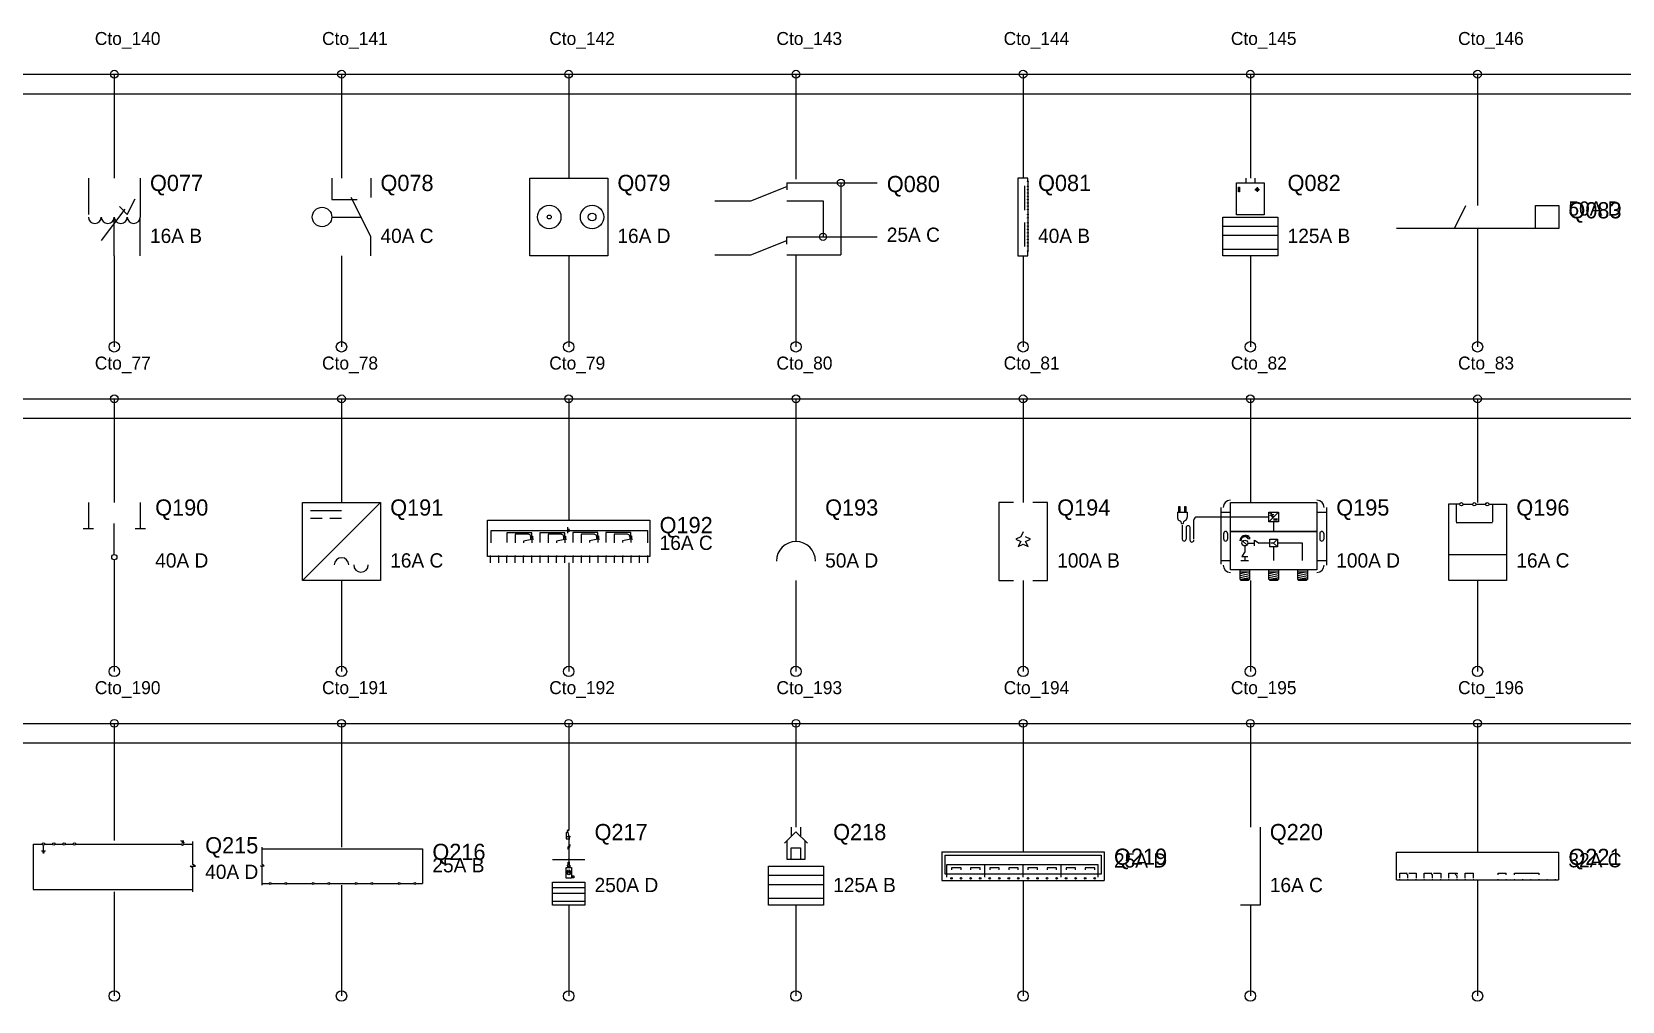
# Model space of a CAD drawing. Header units: metres. Extents: x 2 to 99, y 2 to 133.
# Drawn here: x 54.73 to 79.23, y 84.72 to 99.65 of the extents above; entities that cross this region are included whole.
import ezdxf

# ---------------------------------------------------------------- set-up
doc = ezdxf.new("R2010")
doc.units = ezdxf.units.M
for name, color, linetype in [('BARRAS_BUSBAR', 7, 'Continuous'), ('COMPONENTES', 7, 'Continuous'), ('LINEAS_FUERZA', 7, 'Continuous'), ('TEXTOS_CIRCUITO', 7, 'Continuous')]:
    doc.layers.add(name, color=color, linetype=linetype)

msp = doc.modelspace()

# ---------------------------------------------------------------- linework, layer by layer
at = {"layer": 'BARRAS_BUSBAR'}
for p, q in [((5, 99), (96, 99)), ((5, 98.7), (96, 98.7)), ((5, 94), (96, 94)), ((5, 93.7), (96, 93.7)), ((5, 89), (96, 89)), ((5, 88.7), (96, 88.7))]:
    msp.add_line(p, q, dxfattribs=at)
at = {"layer": 'COMPONENTES'}
for p, q in [((55.6, 97.4), (55.6, 96.84)), ((56.4, 97.4), (56.4, 96.8)), ((59.35, 97.4), (59.35, 97.07)), ((59.95, 97.4), (59.95, 97.1)), ((65.806, 97.05), (66.361, 97.272)), ((66.361, 97.328), (67.75, 97.328)), ((66.361, 97.328), (66.361, 97.217)), ((67.194, 97.328), (67.194, 96.217)), ((70.022, 97.28), (70.022, 96.907)), ((70.073, 97.341), (70.073, 97.28)), ((70.073, 97.265), (70.073, 97.229)), ((73.429, 97.4), (73.429, 97.329)), ((73.571, 97.4), (73.571, 97.329)), ((59.35, 97.07), (59.74, 97.07)), ((65.25, 97.05), (65.806, 97.05)), ((66.361, 97.05), (66.917, 97.05)), ((66.917, 97.05), (66.917, 96.494)), ((70.073, 97.214), (70.073, 97.178)), ((70.073, 97.163), (70.073, 97.127)), ((70.073, 97.111), (70.073, 97.076)), ((70.073, 97.06), (70.073, 97.025)), ((73.571, 97.224), (73.641, 97.224)), ((73.585, 97.245), (73.627, 97.202)), ((73.627, 97.245), (73.585, 97.202)), ((73.606, 97.259), (73.606, 97.188)), ((56.16, 96.92), (55.8, 96.44)), ((56, 96.2), (56, 96.8)), ((56.4, 96.2), (56.4, 96.8)), ((59.35, 96.8), (59.8, 96.8)), ((70.073, 97.009), (70.073, 96.974)), ((70.073, 96.958), (70.073, 96.923)), ((70.073, 96.907), (70.073, 96.846)), ((70.073, 96.831), (70.073, 96.795)), ((70.073, 96.78), (70.073, 96.718)), ((70.022, 96.718), (70.022, 96.346)), ((70.073, 96.703), (70.073, 96.667)), ((70.073, 96.652), (70.073, 96.616)), ((70.073, 96.601), (70.073, 96.565)), ((70.073, 96.55), (70.073, 96.514)), ((73.076, 96.659), (73.924, 96.659)), ((78.25, 96.621), (75.75, 96.621)), ((65.806, 96.217), (66.361, 96.439)), ((66.361, 96.383), (66.361, 96.494)), ((66.361, 96.494), (67.75, 96.494)), ((70.073, 96.499), (70.073, 96.463)), ((70.073, 96.448), (70.073, 96.412)), ((70.073, 96.397), (70.073, 96.361)), ((70.073, 96.346), (70.073, 96.284)), ((73.076, 96.518), (73.924, 96.518)), ((73.076, 96.306), (73.924, 96.306)), ((65.25, 96.217), (65.806, 96.217)), ((66.361, 96.217), (67.194, 96.217)), ((55.6, 92.4), (55.6, 92)), ((56.4, 92.4), (56.4, 92)), ((58.9, 91.2), (60.1, 92.4)), ((66.5, 92.4), (66.5, 91.8)), ((69.85, 92.4), (69.625, 92.4)), ((69.625, 92.4), (69.625, 91.2)), ((70.375, 92.4), (70.15, 92.4)), ((70.375, 91.2), (70.375, 92.4)), ((76.721, 92.375), (76.552, 92.375)), ((76.552, 92.375), (76.552, 91.2)), ((76.671, 92.375), (76.671, 92.106)), ((76.781, 92.375), (76.92, 92.375)), ((76.98, 92.375), (77.12, 92.375)), ((77.179, 92.375), (77.448, 92.375)), ((77.229, 92.375), (77.229, 92.106)), ((77.448, 92.375), (77.448, 91.2)), ((59.02, 92.28), (59.5, 92.28)), ((59.02, 92.16), (59.2, 92.16)), ((59.32, 92.16), (59.5, 92.16)), ((72.378, 92.252), (72.526, 92.252)), ((72.378, 92.252), (72.378, 92.178)), ((72.526, 92.252), (72.526, 92.178)), ((72.63, 91.837), (72.63, 92.133)), ((73.193, 92.178), (72.674, 92.178)), ((73.044, 92.326), (73.044, 91.452)), ((73.044, 92.252), (73.193, 92.252)), ((73.785, 92.178), (73.193, 92.178)), ((73.785, 92.104), (73.933, 92.252)), ((73.859, 92.148), (73.919, 92.148)), ((73.859, 92.133), (73.919, 92.133)), ((74.526, 92.252), (74.674, 92.252)), ((74.674, 92.326), (74.674, 91.437)), ((55.52, 92), (55.68, 92)), ((56, 91.6), (56, 92.08)), ((56.32, 92), (56.48, 92)), ((61.806, 91.782), (61.806, 91.973)), ((61.806, 91.973), (62.98, 91.973)), ((62.38, 91.912), (62.176, 91.912)), ((62.176, 91.91), (62.176, 91.78)), ((62.429, 91.887), (62.378, 91.912)), ((62.406, 91.884), (62.457, 91.831)), ((62.888, 91.912), (62.684, 91.912)), ((62.684, 91.91), (62.684, 91.78)), ((62.936, 91.887), (62.885, 91.912)), ((62.913, 91.884), (62.964, 91.831)), ((62.98, 92.024), (62.98, 91.928)), ((62.999, 91.973), (64.217, 91.973)), ((63, 91.994), (63, 91.948)), ((63.395, 91.915), (63.191, 91.915)), ((63.191, 91.912), (63.191, 91.782)), ((63.444, 91.889), (63.393, 91.915)), ((63.421, 91.887), (63.472, 91.833)), ((63.906, 91.915), (63.702, 91.915)), ((63.702, 91.912), (63.702, 91.782)), ((63.954, 91.889), (63.903, 91.915)), ((63.931, 91.887), (63.982, 91.833)), ((64.217, 91.782), (64.217, 91.973)), ((72.452, 92.059), (72.452, 91.837)), ((72.511, 92.015), (72.511, 91.837)), ((72.57, 92.015), (72.57, 91.822)), ((73.089, 91.926), (73.089, 91.837)), ((73.148, 91.926), (73.148, 91.837)), ((73.859, 92.104), (73.859, 91.97)), ((74.57, 91.926), (74.57, 91.837)), ((74.63, 91.926), (74.63, 91.837)), ((76.671, 92.096), (77.229, 92.096)), ((62.431, 91.833), (62.304, 91.808)), ((62.304, 91.808), (62.304, 91.782)), ((62.431, 91.833), (62.431, 91.782)), ((62.939, 91.833), (62.811, 91.808)), ((62.811, 91.808), (62.811, 91.782)), ((62.939, 91.833), (62.939, 91.782)), ((63.446, 91.836), (63.319, 91.81)), ((63.319, 91.81), (63.319, 91.785)), ((63.446, 91.836), (63.446, 91.785)), ((63.957, 91.836), (63.829, 91.81)), ((63.829, 91.81), (63.829, 91.785)), ((63.957, 91.836), (63.957, 91.785)), ((73.385, 91.807), (73.444, 91.748)), ((73.415, 91.733), (73.415, 91.644)), ((73.459, 91.778), (73.563, 91.778)), ((73.485, 91.866), (73.485, 91.837)), ((73.8, 91.778), (73.637, 91.778)), ((73.859, 91.778), (73.815, 91.778)), ((73.904, 91.822), (73.859, 91.778)), ((73.859, 91.778), (73.904, 91.733)), ((73.859, 91.719), (73.859, 91.511)), ((74.304, 91.778), (73.919, 91.778)), ((74.304, 91.511), (74.304, 91.778)), ((56, 91.52), (56, 91.2)), ((61.793, 91.473), (61.793, 91.565)), ((61.921, 91.473), (61.921, 91.565)), ((62.048, 91.473), (62.048, 91.565)), ((62.176, 91.473), (62.176, 91.565)), ((62.304, 91.473), (62.304, 91.565)), ((62.431, 91.473), (62.431, 91.565)), ((62.559, 91.473), (62.559, 91.565)), ((62.686, 91.473), (62.686, 91.565)), ((62.814, 91.473), (62.814, 91.565)), ((62.941, 91.473), (62.941, 91.565)), ((63.069, 91.473), (63.069, 91.565)), ((63.196, 91.473), (63.196, 91.565)), ((63.324, 91.473), (63.324, 91.565)), ((63.452, 91.473), (63.452, 91.565)), ((63.579, 91.473), (63.579, 91.565)), ((63.707, 91.473), (63.707, 91.565)), ((63.834, 91.473), (63.834, 91.565)), ((63.962, 91.473), (63.962, 91.565)), ((64.089, 91.473), (64.089, 91.565)), ((64.217, 91.471), (64.217, 91.563)), ((73.044, 91.511), (73.193, 91.511)), ((73.356, 91.511), (73.474, 91.511)), ((73.415, 91.57), (73.415, 91.511)), ((74.526, 91.511), (74.674, 91.511)), ((77.448, 91.598), (76.562, 91.598)), ((69.625, 91.2), (69.85, 91.2)), ((70.15, 91.2), (70.375, 91.2)), ((73.341, 91.333), (73.489, 91.333)), ((73.489, 91.333), (73.341, 91.304)), ((73.489, 91.304), (73.341, 91.274)), ((73.489, 91.274), (73.341, 91.244)), ((73.489, 91.244), (73.356, 91.215)), ((73.785, 91.333), (73.933, 91.333)), ((73.933, 91.333), (73.785, 91.304)), ((73.933, 91.304), (73.785, 91.274)), ((73.933, 91.274), (73.785, 91.244)), ((73.933, 91.244), (73.8, 91.215)), ((74.23, 91.333), (74.378, 91.333)), ((74.378, 91.333), (74.23, 91.304)), ((74.378, 91.304), (74.23, 91.274)), ((74.378, 91.274), (74.23, 91.244)), ((74.378, 91.244), (74.244, 91.215)), ((77.448, 91.2), (76.562, 91.2)), ((62.988, 87.317), (62.959, 87.317)), ((62.959, 87.317), (62.959, 87.222)), ((62.959, 87.255), (63.017, 87.255)), ((62.959, 87.222), (63.017, 87.222)), ((63.008, 87.367), (62.992, 87.35)), ((62.992, 87.367), (63.008, 87.35)), ((63, 87.4), (63, 87.359)), ((63, 87.263), (63.017, 87.263)), ((63, 87.247), (63.017, 87.247)), ((63, 87.243), (63, 87.234)), ((63.017, 87.263), (63.017, 87.247)), ((66.5, 87.329), (66.324, 87.153)), ((66.429, 87.4), (66.429, 87.259)), ((66.5, 87.329), (66.676, 87.153)), ((66.571, 87.4), (66.571, 87.259)), ((54.75, 87.141), (54.75, 86.443)), ((54.75, 87.141), (54.885, 87.141)), ((54.877, 87.038), (54.94, 87.038)), ((54.893, 87.022), (54.925, 87.022)), ((54.901, 87.006), (54.917, 87.006)), ((54.909, 87.038), (54.909, 87.117)), ((54.933, 87.141), (55.044, 87.141)), ((55.091, 87.141), (55.202, 87.141)), ((55.25, 87.141), (55.361, 87.141)), ((55.409, 87.141), (57.028, 87.141)), ((57.02, 87.197), (57.075, 87.165)), ((57.044, 87.197), (57.044, 87.149)), ((57.052, 87.197), (57.052, 87.149)), ((57.06, 87.197), (57.06, 87.149)), ((57.075, 87.141), (57.21, 87.141)), ((58.28, 87.065), (60.75, 87.065)), ((60.75, 87.065), (60.75, 86.535)), ((63.021, 87.127), (62.979, 87.086)), ((63.021, 87.102), (62.979, 87.061)), ((63, 87.21), (63, 87.193)), ((63, 87.193), (63, 86.945)), ((66.359, 87.188), (66.359, 86.906)), ((66.429, 86.906), (66.429, 87.082)), ((66.429, 87.082), (66.571, 87.082)), ((66.571, 87.082), (66.571, 86.906)), ((66.641, 86.906), (66.641, 87.188)), ((68.75, 87.021), (71.25, 87.021)), ((68.75, 87.021), (68.75, 86.579)), ((71.25, 87.021), (71.25, 86.579)), ((75.75, 86.589), (75.75, 87.018)), ((75.75, 87.018), (78.247, 87.018)), ((78.25, 86.589), (78.25, 87.018)), ((62.752, 86.903), (63.248, 86.903)), ((62.975, 86.8), (62.992, 86.821)), ((62.975, 86.8), (63.025, 86.8)), ((63, 86.941), (63, 86.866)), ((63.008, 86.821), (63.025, 86.8)), ((66.359, 86.906), (66.641, 86.906)), ((69.412, 86.628), (69.412, 86.825)), ((70, 86.628), (70, 86.825)), ((70.588, 86.628), (70.588, 86.825)), ((58.28, 86.535), (58.383, 86.535)), ((58.419, 86.535), (58.623, 86.535)), ((58.66, 86.535), (59.045, 86.535)), ((59.081, 86.535), (59.286, 86.535)), ((59.322, 86.535), (59.708, 86.535)), ((59.744, 86.535), (59.949, 86.535)), ((59.985, 86.535), (60.37, 86.535)), ((60.407, 86.535), (60.611, 86.535)), ((60.648, 86.535), (60.75, 86.535)), ((66.076, 86.659), (66.924, 86.659)), ((66.076, 86.518), (66.924, 86.518)), ((68.75, 86.579), (71.25, 86.579)), ((75.75, 86.589), (75.793, 86.589)), ((75.801, 86.614), (75.801, 86.69)), ((75.801, 86.69), (75.914, 86.69)), ((75.808, 86.589), (75.919, 86.589)), ((75.927, 86.664), (75.899, 86.697)), ((75.927, 86.614), (75.927, 86.664)), ((75.934, 86.589), (76.045, 86.589)), ((75.94, 86.69), (76.053, 86.69)), ((76.053, 86.69), (76.053, 86.614)), ((76.061, 86.589), (76.172, 86.589)), ((76.179, 86.614), (76.179, 86.69)), ((76.18, 86.69), (76.293, 86.69)), ((76.187, 86.589), (76.298, 86.589)), ((76.306, 86.664), (76.278, 86.697)), ((76.306, 86.614), (76.306, 86.664)), ((76.313, 86.589), (76.424, 86.589)), ((76.319, 86.69), (76.431, 86.69)), ((76.432, 86.69), (76.432, 86.614)), ((76.439, 86.589), (76.551, 86.589)), ((76.558, 86.614), (76.558, 86.69)), ((76.558, 86.69), (76.684, 86.69)), ((76.566, 86.589), (76.677, 86.589)), ((76.684, 86.647), (76.657, 86.679)), ((76.684, 86.69), (76.684, 86.679)), ((76.684, 86.613), (76.684, 86.645)), ((76.692, 86.589), (76.803, 86.589)), ((76.811, 86.614), (76.811, 86.69)), ((76.811, 86.69), (76.937, 86.69)), ((76.818, 86.589), (76.929, 86.589)), ((76.937, 86.614), (76.937, 86.69)), ((76.944, 86.589), (77.308, 86.589)), ((77.316, 86.664), (77.316, 86.69)), ((77.316, 86.69), (77.442, 86.69)), ((77.323, 86.589), (77.434, 86.589)), ((77.442, 86.664), (77.442, 86.69)), ((77.449, 86.589), (77.561, 86.589)), ((77.568, 86.664), (77.568, 86.69)), ((77.569, 86.69), (77.946, 86.69)), ((77.576, 86.589), (77.687, 86.589)), ((77.702, 86.589), (77.813, 86.589)), ((77.828, 86.589), (77.939, 86.589)), ((77.947, 86.664), (77.947, 86.69)), ((77.955, 86.589), (78.066, 86.589)), ((78.081, 86.589), (78.192, 86.589)), ((78.207, 86.589), (78.247, 86.589)), ((54.75, 86.443), (57.21, 86.443)), ((62.752, 86.469), (63.248, 86.469)), ((62.752, 86.386), (63.248, 86.386)), ((62.752, 86.262), (63.248, 86.262)), ((66.076, 86.306), (66.924, 86.306))]:
    msp.add_line(p, q, dxfattribs=at)
for points in [[(62.4, 97.4), (63.6, 97.4), (63.6, 96.2), (62.4, 96.2)], [(73.288, 97.329), (73.712, 97.329), (73.712, 96.835), (73.288, 96.835)], [(73.316, 97.259), (73.331, 97.259), (73.331, 97.188), (73.316, 97.188)], [(73.076, 96.8), (73.924, 96.8), (73.924, 96.2), (73.076, 96.2)], [(77.893, 96.979), (78.25, 96.979), (78.25, 96.621), (77.893, 96.621)], [(58.9, 92.4), (60.1, 92.4), (60.1, 91.2), (58.9, 91.2)], [(73.193, 92.4), (74.526, 92.4), (74.526, 91.956), (73.193, 91.956)], [(61.75, 92.129), (64.25, 92.129), (64.25, 91.568), (61.75, 91.568)], [(72.4, 92.341), (72.415, 92.341), (72.415, 92.252), (72.4, 92.252)], [(72.4, 92.341), (72.415, 92.341), (72.415, 92.326), (72.4, 92.326)], [(72.489, 92.341), (72.504, 92.341), (72.504, 92.252), (72.489, 92.252)], [(72.489, 92.341), (72.504, 92.341), (72.504, 92.326), (72.489, 92.326)], [(73.785, 92.252), (73.933, 92.252), (73.933, 92.104), (73.785, 92.104)], [(62.418, 91.884), (62.444, 91.884), (62.444, 91.833), (62.418, 91.833)], [(62.926, 91.884), (62.952, 91.884), (62.952, 91.833), (62.926, 91.833)], [(63.434, 91.887), (63.459, 91.887), (63.459, 91.836), (63.434, 91.836)], [(63.944, 91.887), (63.969, 91.887), (63.969, 91.836), (63.944, 91.836)], [(73.193, 91.956), (74.526, 91.956), (74.526, 91.363), (73.193, 91.363)], [(73.8, 91.837), (73.919, 91.837), (73.919, 91.719), (73.8, 91.719)], [(73.341, 91.363), (73.489, 91.363), (73.489, 91.215), (73.341, 91.215)], [(73.356, 91.215), (73.474, 91.215), (73.474, 91.2), (73.356, 91.2)], [(73.785, 91.363), (73.933, 91.363), (73.933, 91.215), (73.785, 91.215)], [(73.8, 91.215), (73.919, 91.215), (73.919, 91.2), (73.8, 91.2)], [(74.23, 91.363), (74.378, 91.363), (74.378, 91.215), (74.23, 91.215)], [(74.244, 91.215), (74.363, 91.215), (74.363, 91.2), (74.244, 91.2)], [(62.959, 86.779), (63.041, 86.779), (63.041, 86.614), (62.959, 86.614)], [(62.992, 86.862), (63.008, 86.862), (63.008, 86.821), (62.992, 86.821)], [(62.992, 86.8), (63.008, 86.8), (63.008, 86.779), (62.992, 86.779)], [(66.076, 86.8), (66.924, 86.8), (66.924, 86.2), (66.076, 86.2)], [(68.799, 86.972), (71.201, 86.972), (71.201, 86.677), (68.799, 86.677)], [(62.752, 86.552), (63.248, 86.552), (63.248, 86.2), (62.752, 86.2)], [(63.046, 86.647), (63.054, 86.647), (63.054, 86.639), (63.046, 86.639)], [(63.058, 86.651), (63.079, 86.651), (63.079, 86.622), (63.058, 86.622)]]:
    msp.add_lwpolyline(points, close=True, dxfattribs=at)
for points in [[(70.073, 97.357), (70.073, 97.4), (69.92, 97.4), (69.92, 96.2), (70.073, 96.2), (70.073, 96.269)], [(56.08, 96.96), (56.2, 96.84), (56.32, 97.08)], [(59.95, 96.2), (59.95, 96.5), (59.65, 97.1)], [(77, 96.621), (76.643, 96.621), (76.821, 96.979)], [(62.431, 91.884), (62.431, 91.935), (62.048, 91.935), (62.048, 91.785)], [(62.939, 91.884), (62.939, 91.935), (62.556, 91.935), (62.556, 91.785)], [(63.446, 91.887), (63.446, 91.938), (63.064, 91.938), (63.064, 91.787)], [(63.957, 91.887), (63.957, 91.938), (63.574, 91.938), (63.574, 91.787)], [(70, 91.95), (69.963, 91.875), (69.888, 91.837), (69.963, 91.8), (69.925, 91.725), (70, 91.762), (70.075, 91.725), (70.037, 91.8), (70.112, 91.837), (70.037, 91.875)], [(73.415, 91.644), (73.37, 91.57), (73.459, 91.57)], [(73.563, 91.733), (73.563, 91.822), (73.637, 91.778)], [(63, 87.263), (63, 87.276), (62.979, 87.359)], [(73.65, 87.4), (73.65, 86.2), (73.35, 86.2)], [(57.21, 86.403), (57.21, 86.776), (57.171, 86.8), (57.25, 86.8), (57.21, 86.824), (57.21, 87.181)], [(58.28, 86.505), (58.28, 86.788), (58.25, 86.806), (58.31, 86.806), (58.28, 86.824), (58.28, 87.095)], [(68.824, 86.628), (68.824, 86.825), (71.152, 86.825), (71.152, 86.628)], [(69.044, 86.746), (69.044, 86.775), (68.897, 86.775), (68.897, 86.746)], [(69.338, 86.746), (69.338, 86.775), (69.191, 86.775), (69.191, 86.746)], [(69.632, 86.746), (69.632, 86.775), (69.485, 86.775), (69.485, 86.746)], [(69.926, 86.746), (69.926, 86.775), (69.779, 86.775), (69.779, 86.746)], [(70.221, 86.746), (70.221, 86.775), (70.074, 86.775), (70.074, 86.746)], [(70.515, 86.746), (70.515, 86.775), (70.368, 86.775), (70.368, 86.746)], [(70.809, 86.746), (70.809, 86.775), (70.662, 86.775), (70.662, 86.746)], [(71.103, 86.746), (71.103, 86.775), (70.956, 86.775), (70.956, 86.746)]]:
    msp.add_lwpolyline(points, dxfattribs=at)
for centre, radius in [((67.194, 97.328), 0.0556), ((70.073, 97.349), 0.00638), ((70.073, 97.272), 0.00638), ((70.073, 97.221), 0.00638), ((70.073, 97.17), 0.00638), ((70.073, 97.119), 0.00638), ((70.073, 97.068), 0.00638), ((70.073, 97.017), 0.00638), ((59.2, 96.8), 0.15), ((62.7, 96.8), 0.18), ((62.7, 96.8), 0.03), ((63.36, 96.8), 0.18), ((63.36, 96.8), 0.06), ((70.073, 96.966), 0.00638), ((70.073, 96.915), 0.00638), ((70.073, 96.838), 0.00638), ((70.073, 96.787), 0.00638), ((66.917, 96.494), 0.0556), ((70.073, 96.711), 0.00638), ((70.073, 96.66), 0.00638), ((70.073, 96.609), 0.00638), ((70.073, 96.557), 0.00638), ((70.073, 96.506), 0.00638), ((70.073, 96.455), 0.00638), ((70.073, 96.404), 0.00638), ((70.073, 96.353), 0.00638), ((70.073, 96.277), 0.00638), ((76.751, 92.375), 0.0249), ((76.95, 92.375), 0.0249), ((77.149, 92.375), 0.0249), ((73.415, 91.778), 0.0444), ((56, 91.56), 0.04), ((61.793, 91.573), 0.00765), ((61.921, 91.573), 0.00765), ((62.048, 91.573), 0.00765), ((62.176, 91.573), 0.00765), ((62.304, 91.573), 0.00765), ((62.431, 91.573), 0.00765), ((62.559, 91.573), 0.00765), ((62.686, 91.573), 0.00765), ((62.814, 91.573), 0.00765), ((62.941, 91.573), 0.00765), ((63.069, 91.573), 0.00765), ((63.196, 91.573), 0.00765), ((63.324, 91.573), 0.00765), ((63.452, 91.573), 0.00765), ((63.579, 91.573), 0.00765), ((63.707, 91.573), 0.00765), ((63.834, 91.573), 0.00765), ((63.962, 91.573), 0.00765), ((64.089, 91.573), 0.00765), ((64.217, 91.573), 0.00765), ((54.909, 87.141), 0.0198), ((55.067, 87.141), 0.0198), ((55.226, 87.141), 0.0198), ((55.385, 87.141), 0.0198), ((63.021, 87.127), 0.00414), ((63, 86.705), 0.0362), ((63, 86.903), 0.00828), ((58.401, 86.535), 0.0151), ((58.642, 86.535), 0.0151), ((59.063, 86.535), 0.0151), ((59.304, 86.535), 0.0151), ((59.726, 86.535), 0.0151), ((59.967, 86.535), 0.0151), ((60.389, 86.535), 0.0151), ((60.63, 86.535), 0.0151), ((63, 86.697), 0.0269), ((63, 86.688), 0.0197), ((68.897, 86.614), 0.0123), ((69.044, 86.614), 0.0123), ((69.191, 86.614), 0.0123), ((69.338, 86.614), 0.0123), ((69.485, 86.614), 0.0123), ((69.632, 86.614), 0.0123), ((69.779, 86.614), 0.0123), ((69.926, 86.614), 0.0123), ((70.074, 86.614), 0.0123), ((70.221, 86.614), 0.0123), ((70.368, 86.614), 0.0123), ((70.515, 86.614), 0.0123), ((70.662, 86.614), 0.0123), ((70.809, 86.614), 0.0123), ((70.956, 86.614), 0.0123), ((71.103, 86.614), 0.0123), ((75.801, 86.589), 0.00631), ((75.927, 86.589), 0.00631), ((76.053, 86.589), 0.00631), ((76.179, 86.589), 0.00631), ((76.306, 86.589), 0.00631), ((76.432, 86.589), 0.00631), ((76.558, 86.589), 0.00631), ((76.684, 86.589), 0.00631), ((76.811, 86.589), 0.00631), ((76.937, 86.589), 0.00631), ((77.316, 86.589), 0.00631), ((77.442, 86.589), 0.00631), ((77.568, 86.589), 0.00631), ((77.694, 86.589), 0.00631), ((77.821, 86.589), 0.00631), ((77.947, 86.589), 0.00631), ((78.073, 86.589), 0.00631), ((78.199, 86.589), 0.00631)]:
    msp.add_circle(centre, radius, dxfattribs=at)
for centre, radius, start, end in [((55.7, 96.8), 0.1, 180, 360), ((55.9, 96.8), 0.1, 180, 360), ((56.1, 96.8), 0.1, 180, 360), ((56.3, 96.8), 0.1, 180, 360), ((73.193, 92.326), 0.111, 90, 180), ((74.526, 92.326), 0.111, 0, 90), ((72.452, 92.178), 0.0741, 180, 225), ((72.385, 92.067), 0.0593, 0, 75), ((72.519, 92.067), 0.0593, 105, 180), ((72.452, 92.178), 0.0741, 315, 360), ((72.674, 92.133), 0.0444, 90, 180), ((73.815, 92.222), 0.0148, 0, 180), ((73.815, 92.193), 0.0148, 0, 180), ((73.844, 92.222), 0.0148, 180, 360), ((73.844, 92.193), 0.0148, 180, 360), ((72.541, 92.015), 0.0296, 0, 180), ((73.119, 91.926), 0.0296, 0, 180), ((73.423, 91.812), 0.0833, 47, 180), ((73.423, 91.812), 0.0766, 47, 180), ((73.423, 91.812), 0.0739, 47, 180), ((73.423, 91.812), 0.0716, 47, 180), ((73.415, 91.819), 0.0622, 27, 180), ((74.6, 91.926), 0.0296, 0, 180), ((66.5, 91.5), 0.3, 0, 180), ((72.481, 91.837), 0.0296, 180, 360), ((72.6, 91.822), 0.0296, 180, 360), ((73.119, 91.837), 0.0296, 180, 360), ((73.415, 91.81), 0.0622, 27, 180), ((74.6, 91.837), 0.0296, 180, 360), ((59.5, 91.44), 0.112, 0, 180), ((59.8, 91.44), 0.112, 180, 360), ((73.193, 91.437), 0.111, 180, 270), ((74.526, 91.437), 0.111, 270, 360), ((63, 87.222), 0.0134, 270, 450), ((57.052, 87.149), 0.0238, 180, 360)]:
    msp.add_arc(centre, radius, start, end, dxfattribs=at)
at = {"layer": 'LINEAS_FUERZA'}
for p, q in [((56, 99), (56, 97.4)), ((59.5, 99), (59.5, 97.4)), ((63, 99), (63, 97.4)), ((66.5, 99), (66.5, 97.383)), ((70, 99), (70, 97.4)), ((73.5, 99), (73.5, 97.4)), ((77, 99), (77, 96.979)), ((77, 96.621), (77, 94.8)), ((56, 96.2), (56, 94.8)), ((59.5, 96.2), (59.5, 94.8)), ((63, 96.2), (63, 94.8)), ((66.5, 96.217), (66.5, 94.8)), ((70, 96.2), (70, 94.8)), ((73.5, 96.2), (73.5, 94.8)), ((56, 94), (56, 92.4)), ((59.5, 94), (59.5, 92.4)), ((63, 94), (63, 92.129)), ((66.5, 94), (66.5, 92.4)), ((70, 94), (70, 92.4)), ((73.5, 94), (73.5, 92.4)), ((77, 94), (77, 92.4)), ((63, 91.471), (63, 89.8)), ((56, 91.2), (56, 89.8)), ((59.5, 91.2), (59.5, 89.8)), ((66.5, 91.2), (66.5, 89.8)), ((70, 91.2), (70, 89.8)), ((73.5, 91.2), (73.5, 89.8)), ((77, 91.2), (77, 89.8)), ((56, 89), (56, 87.197)), ((59.5, 89), (59.5, 87.095)), ((63, 89), (63, 87.4)), ((66.5, 89), (66.5, 87.4)), ((70, 89), (70, 87.021)), ((73.5, 89), (73.5, 87.4)), ((77, 89), (77, 87.018)), ((59.5, 86.505), (59.5, 84.8)), ((70, 86.579), (70, 84.8)), ((77, 86.582), (77, 84.8)), ((56, 86.403), (56, 84.8)), ((63, 86.2), (63, 84.8)), ((66.5, 86.2), (66.5, 84.8)), ((73.5, 86.2), (73.5, 84.8))]:
    msp.add_line(p, q, dxfattribs=at)
for centre, radius in [((56, 99), 0.06), ((59.5, 99), 0.06), ((63, 99), 0.06), ((66.5, 99), 0.06), ((70, 99), 0.06), ((73.5, 99), 0.06), ((77, 99), 0.06), ((56, 94.8), 0.08), ((59.5, 94.8), 0.08), ((63, 94.8), 0.08), ((66.5, 94.8), 0.08), ((70, 94.8), 0.08), ((73.5, 94.8), 0.08), ((77, 94.8), 0.08), ((56, 94), 0.06), ((59.5, 94), 0.06), ((63, 94), 0.06), ((66.5, 94), 0.06), ((70, 94), 0.06), ((73.5, 94), 0.06), ((77, 94), 0.06), ((56, 89.8), 0.08), ((59.5, 89.8), 0.08), ((63, 89.8), 0.08), ((66.5, 89.8), 0.08), ((70, 89.8), 0.08), ((73.5, 89.8), 0.08), ((77, 89.8), 0.08), ((56, 89), 0.06), ((59.5, 89), 0.06), ((63, 89), 0.06), ((66.5, 89), 0.06), ((70, 89), 0.06), ((73.5, 89), 0.06), ((77, 89), 0.06), ((56, 84.8), 0.08), ((59.5, 84.8), 0.08), ((63, 84.8), 0.08), ((66.5, 84.8), 0.08), ((70, 84.8), 0.08), ((73.5, 84.8), 0.08), ((77, 84.8), 0.08)]:
    msp.add_circle(centre, radius, dxfattribs=at)

# ---------------------------------------------------------------- texts
at = {"layer": 'TEXTOS_CIRCUITO'}
for s, height, p in [('Cto_140', 0.2, (55.7, 99.45)), ('Cto_141', 0.2, (59.2, 99.45)), ('Cto_142', 0.2, (62.7, 99.45)), ('Cto_143', 0.2, (66.2, 99.45)), ('Cto_144', 0.2, (69.7, 99.45)), ('Cto_145', 0.2, (73.2, 99.45)), ('Cto_146', 0.2, (76.7, 99.45)), ('Q077', 0.25, (56.55, 97.2)), ('Q078', 0.25, (60.1, 97.2)), ('Q079', 0.25, (63.75, 97.2)), ('Q080', 0.25, (67.9, 97.183)), ('Q081', 0.25, (70.23, 97.2)), ('Q082', 0.25, (74.074, 97.2)), ('50A D', 0.22, (78.4, 96.821)), ('Q083', 0.25, (78.4, 96.779)), ('16A B', 0.22, (56.55, 96.4)), ('40A C', 0.22, (60.1, 96.4)), ('16A D', 0.22, (63.75, 96.4)), ('25A C', 0.22, (67.9, 96.417)), ('40A B', 0.22, (70.23, 96.4)), ('125A B', 0.22, (74.074, 96.4)), ('Cto_77', 0.2, (55.7, 94.45)), ('Cto_78', 0.2, (59.2, 94.45)), ('Cto_79', 0.2, (62.7, 94.45)), ('Cto_80', 0.2, (66.2, 94.45)), ('Cto_81', 0.2, (69.7, 94.45)), ('Cto_82', 0.2, (73.2, 94.45)), ('Cto_83', 0.2, (76.7, 94.45)), ('Q190', 0.25, (56.63, 92.2)), ('Q191', 0.25, (60.25, 92.2)), ('Q193', 0.25, (66.95, 92.2)), ('Q194', 0.25, (70.525, 92.2)), ('Q195', 0.25, (74.824, 92.2)), ('Q196', 0.25, (77.598, 92.2)), ('Q192', 0.25, (64.4, 91.929)), ('16A C', 0.22, (64.4, 91.671)), ('40A D', 0.22, (56.63, 91.4)), ('16A C', 0.22, (60.25, 91.4)), ('50A D', 0.22, (66.95, 91.4)), ('100A B', 0.22, (70.525, 91.4)), ('100A D', 0.22, (74.824, 91.4)), ('16A C', 0.22, (77.598, 91.4)), ('Cto_190', 0.2, (55.7, 89.45)), ('Cto_191', 0.2, (59.2, 89.45)), ('Cto_192', 0.2, (62.7, 89.45)), ('Cto_193', 0.2, (66.2, 89.45)), ('Cto_194', 0.2, (69.7, 89.45)), ('Cto_195', 0.2, (73.2, 89.45)), ('Cto_196', 0.2, (76.7, 89.45)), ('Q215', 0.25, (57.4, 86.997)), ('Q217', 0.25, (63.398, 87.2)), ('Q218', 0.25, (67.074, 87.2)), ('Q220', 0.25, (73.8, 87.2)), ('Q216', 0.25, (60.9, 86.895)), ('25A D', 0.22, (71.4, 86.779)), ('Q219', 0.25, (71.4, 86.821)), ('32A C', 0.22, (78.4, 86.782)), ('Q221', 0.25, (78.4, 86.818)), ('40A D', 0.22, (57.4, 86.603)), ('25A B', 0.22, (60.9, 86.705)), ('250A D', 0.22, (63.398, 86.4)), ('125A B', 0.22, (67.074, 86.4)), ('16A C', 0.22, (73.8, 86.4))]:
    msp.add_text(s, height=height, dxfattribs=at).set_placement(p)

doc.saveas('drawing.dxf')
